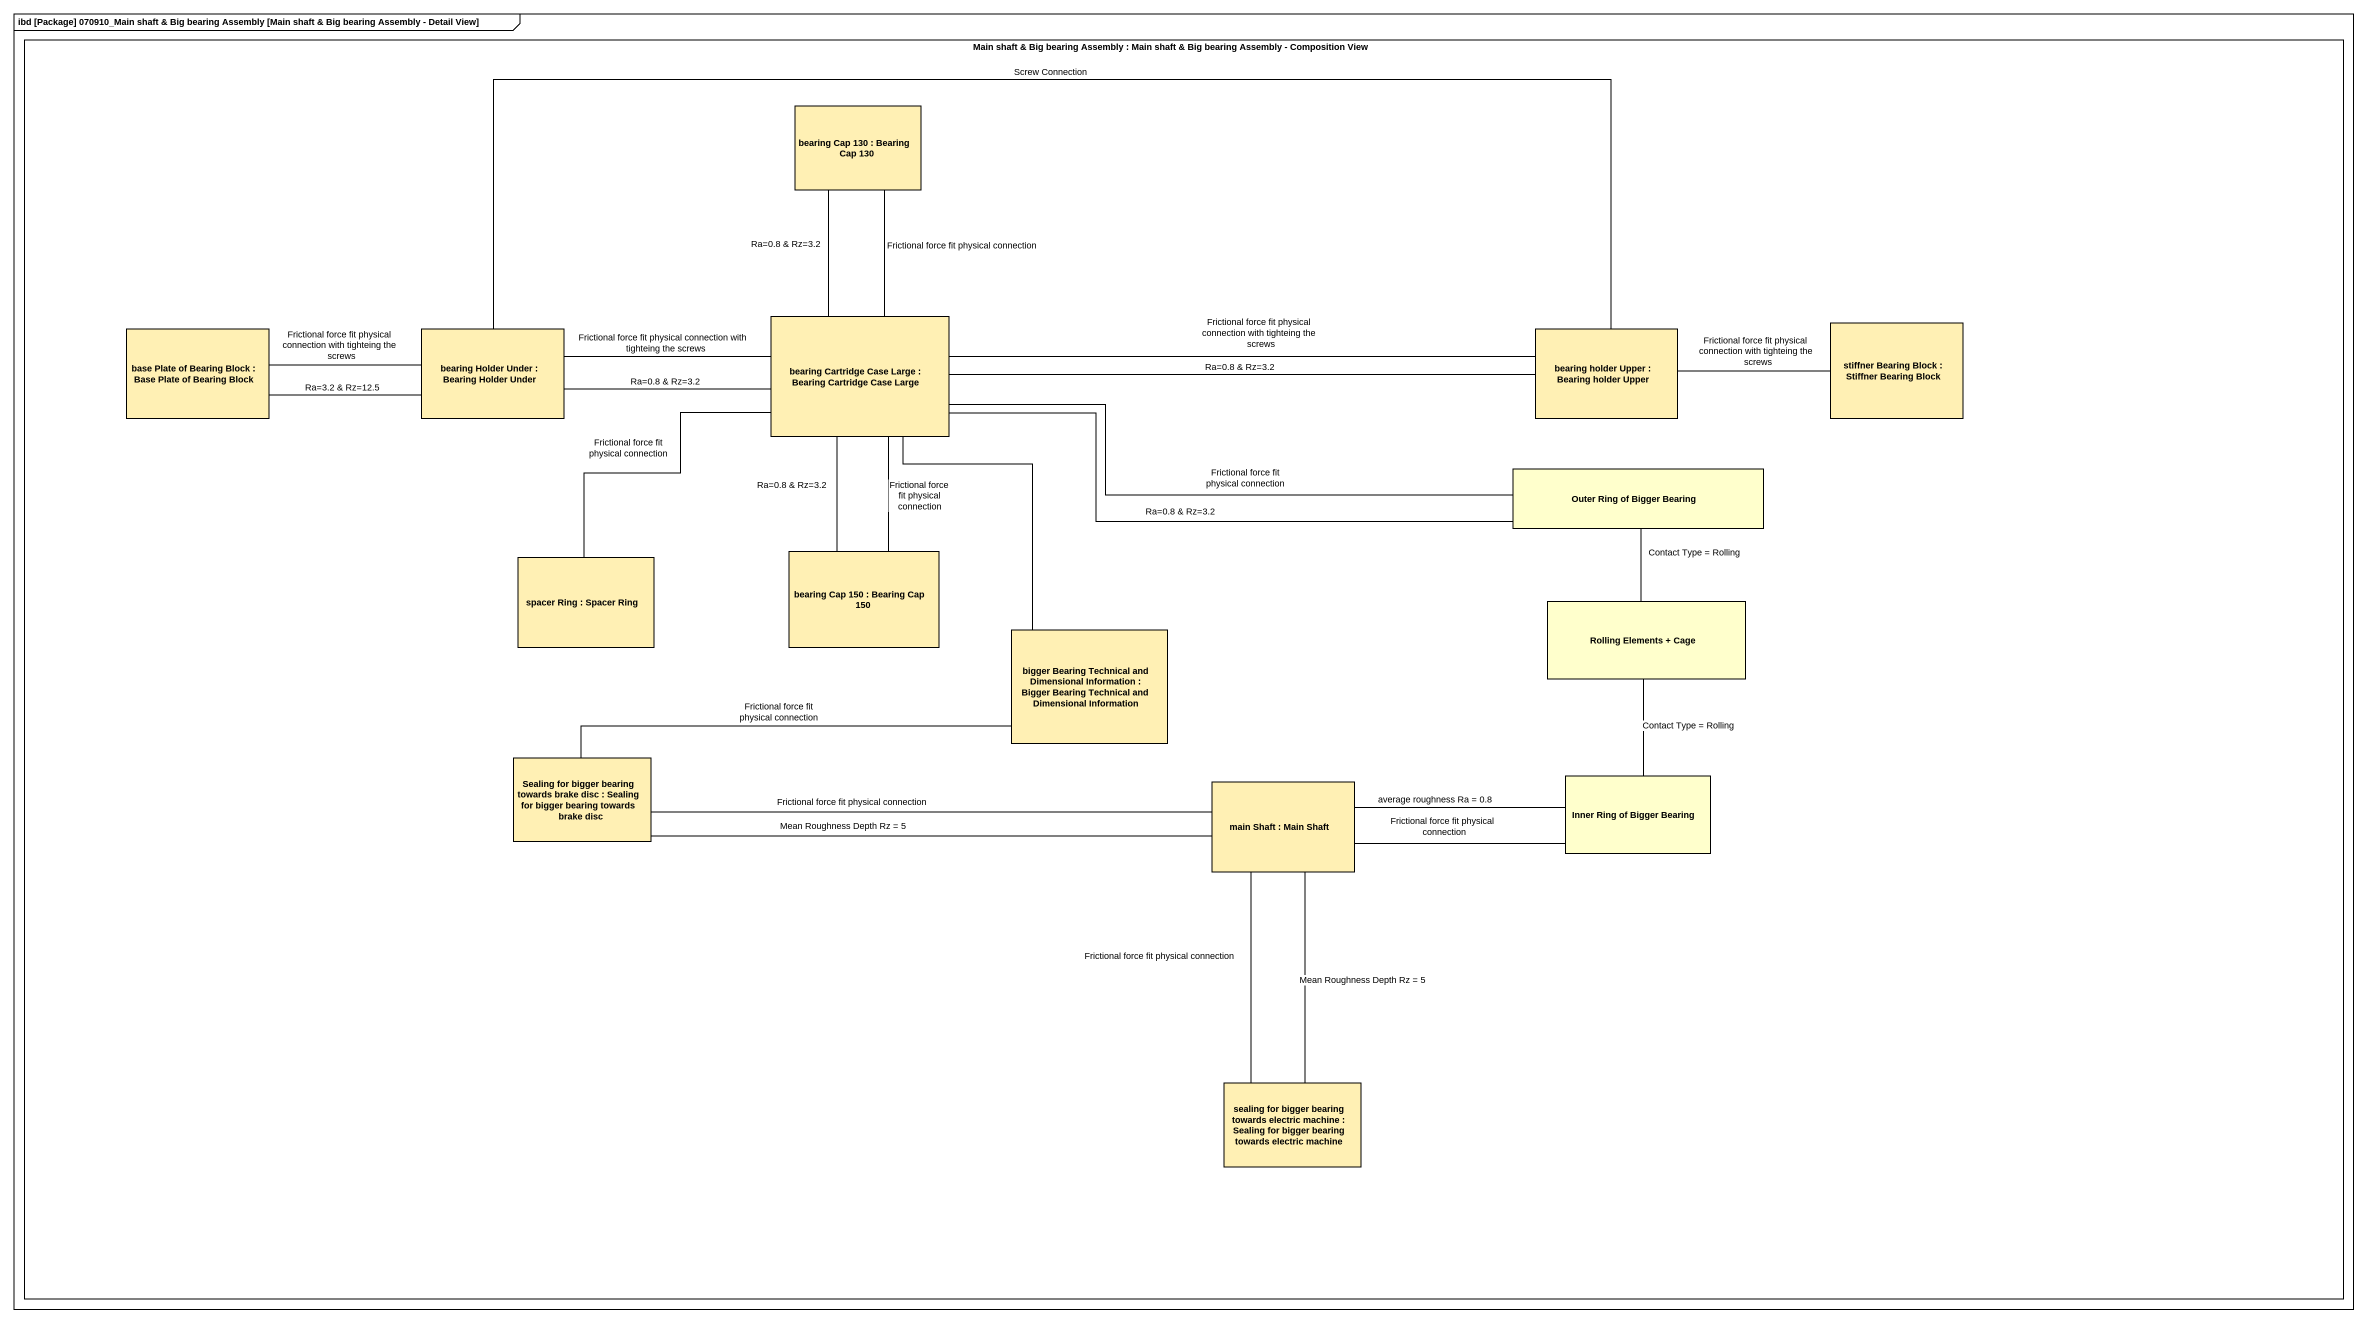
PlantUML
@startuml
mainframe ibd [Package] 070910_Main shaft & Big bearing Assembly [Main shaft & Big bearing Assembly - Detail View]
rectangle "Main shaft & Big bearing Assembly : Main shaft & Big bearing Assembly - Composition View" as Main_shaft_Big_bearing {
  rectangle "bearing Cap 130 : Bearing Cap 130" as bearing_Cap_130 #FFF0B4
  rectangle "bearing Cartridge Case Large : Bearing Cartridge Case Large" as bearing_Cartridge_Case_Large #FFF0B4
  rectangle "base Plate of Bearing Block : Base Plate of Bearing Block" as base_Plate_of_Bearing_Block #FFF0B4
  rectangle "bearing Holder Under : Bearing Holder Under" as bearing_Holder_Under #FFF0B4
  rectangle "bearing holder Upper : Bearing holder Upper" as bearing_holder_Upper #FFF0B4
  rectangle "stiffner Bearing Block : Stiffner Bearing Block" as stiffner_Bearing_Block #FFF0B4
  rectangle "Outer Ring of Bigger Bearing" as Outer_Ring_of_Bigger_Bearing #FFFFCC
  rectangle "spacer Ring : Spacer Ring" as spacer_Ring #FFF0B4
  rectangle "bearing Cap 150 : Bearing Cap 150" as bearing_Cap_150 #FFF0B4
  rectangle "Rolling Elements + Cage" as Rolling_Elements_Cage #FFFFCC
  rectangle "bigger Bearing Technical and Dimensional Information : Bigger Bearing Technical and Dimensional Information" as bigger_Bearing_Technical #FFF0B4
  rectangle "Sealing for bigger bearing towards brake disc : Sealing for bigger bearing towards brake disc" as Sealing_for_bigger_bearing #FFF0B4
  rectangle "main Shaft : Main Shaft" as main_Shaft #FFF0B4
  rectangle "Inner Ring of Bigger Bearing" as Inner_Ring_of_Bigger_Bearing #FFFFCC
  rectangle "sealing for bigger bearing towards electric machine : Sealing for bigger bearing towards electric machine" as sealing_for_bigger_bearing #FFF0B4
}
bearing_Cap_130 -- bearing_Cartridge_Case_Large : Ra=0.8 & Rz=3.2
bearing_Cartridge_Case_Large -up- bearing_Cap_130 : Frictional force fit physical connection
bearing_Cartridge_Case_Large -right- bearing_holder_Upper : Frictional force fit physical connection with tighteing the screws
bearing_Cartridge_Case_Large -right- bearing_holder_Upper : Ra=0.8 & Rz=3.2
bearing_Cartridge_Case_Large -right- Outer_Ring_of_Bigger_Bearing : Ra=0.8 & Rz=3.2
bearing_Cartridge_Case_Large -right- Outer_Ring_of_Bigger_Bearing : Frictional force fit physical connection
bearing_Cartridge_Case_Large -- spacer_Ring : Frictional force fit physical connection
bearing_Cartridge_Case_Large -- bearing_Cap_150 : Frictional force fit physical connection
bearing_Cartridge_Case_Large -- bearing_Cap_150 : Ra=0.8 & Rz=3.2
base_Plate_of_Bearing_Block -right- bearing_Holder_Under : Frictional force fit physical connection with tighteing the screws
base_Plate_of_Bearing_Block -right- bearing_Holder_Under : Ra=3.2 & Rz=12.5
bearing_Holder_Under -right- bearing_Cartridge_Case_Large : Frictional force fit physical connection with tighteing the screws
bearing_Holder_Under -right- bearing_Cartridge_Case_Large : Ra=0.8 & Rz=3.2
bearing_Holder_Under -right- bearing_holder_Upper : Screw Connection
bearing_holder_Upper -right- stiffner_Bearing_Block : Frictional force fit physical connection with tighteing the screws
Outer_Ring_of_Bigger_Bearing -- Rolling_Elements_Cage : Contact Type = Rolling
Rolling_Elements_Cage -- Inner_Ring_of_Bigger_Bearing : Contact Type = Rolling
bigger_Bearing_Technical -up- bearing_Cartridge_Case_Large
Sealing_for_bigger_bearing -right- bigger_Bearing_Technical : Frictional force fit physical connection
Sealing_for_bigger_bearing -right- main_Shaft : Frictional force fit physical connection
Sealing_for_bigger_bearing -right- main_Shaft : Mean Roughness Depth Rz = 5
Inner_Ring_of_Bigger_Bearing -left- main_Shaft : Frictional force fit physical connection
Inner_Ring_of_Bigger_Bearing -left- main_Shaft : average roughness Ra = 0.8
sealing_for_bigger_bearing -up- main_Shaft : Frictional force fit physical connection
sealing_for_bigger_bearing -up- main_Shaft : Mean Roughness Depth Rz = 5
@enduml
